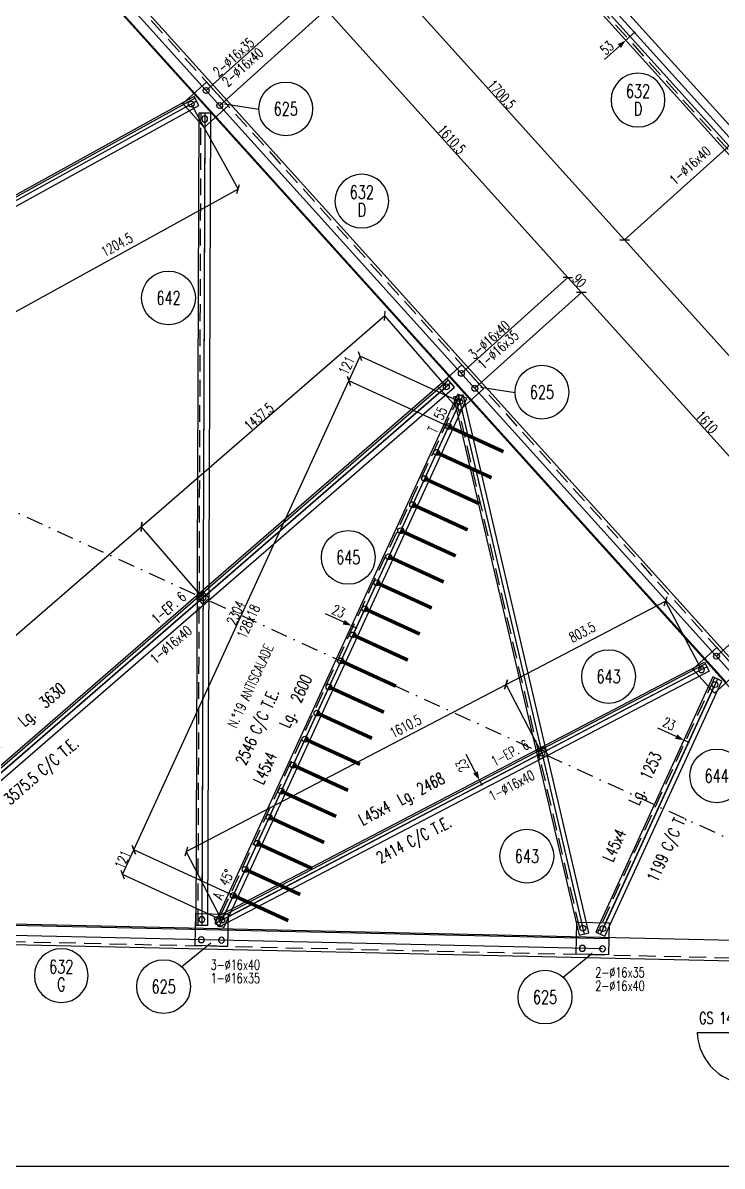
# Model space of a CAD drawing. Extents: x 72871 to 85036, y -56371 to -47761.
# Drawn here: x 74872 to 77992, y -56371 to -51265 of the extents above; entities that cross this region are included whole.
import ezdxf
from ezdxf.enums import TextEntityAlignment as Align

# ---------------------------------------------------------------- set-up
doc = ezdxf.new("R2010")
doc.units = 0
doc.header["$LTSCALE"] = 150
doc.header["$MEASUREMENT"] = 0
doc.linetypes.add('DASHDOT', pattern=[1, 0.5, -0.25, 0, -0.25])
doc.linetypes.add('DASHED', pattern=[0.75, 0.5, -0.25])
doc.layers.get('0').update_dxf_attribs({"linetype": 'CONTINUOUS'})
for name, color, linetype in [('ASSI', 3, 'CONTINUOUS'), ('BOLLINI_1', 7, 'CONTINUOUS'), ('BOLLINI_5', 7, 'CONTINUOUS'), ('FORI', 2, 'CONTINUOUS'), ('LINEA_ANG', 2, 'CONTINUOUS'), ('LINEE_PIASTRE', 2, 'CONTINUOUS'), ('LM', 7, 'CONTINUOUS'), ('LS', 7, 'CONTINUOUS'), ('MZ', 6, 'DASHDOT'), ('PIASTRE', 5, 'CONTINUOUS'), ('QT_MAL', 7, 'CONTINUOUS'), ('QT_MPR', 7, 'CONTINUOUS'), ('TRAT-Y', 7, 'DASHED')]:
    doc.layers.add(name, color=color, linetype=linetype)
doc.styles.add('PIEGATI', font='ROMANS8.shx', dxfattribs={"width": 0.7})
doc.styles.add('QUOTE', font='ROMANS8.SHX', dxfattribs={"width": 0.7})
doc.styles.add('RQL', font='ROMANS8.SHX', dxfattribs={"width": 0.7})
doc.styles.add('RS', font='ROMANS8.shx', dxfattribs={"width": 0.7})
doc.styles.get("Standard").update_dxf_attribs({"font": 'ROMANS8.SHX', "width": 0.7})
doc.dimstyles.new('FRECCE1', dxfattribs={"dimtxt": 45, "dimasz": 5, "dimexe": 0, "dimexo": 0, "dimgap": 1, "dimtad": 1, "dimdec": 0, "dimzin": 0, "dimdsep": 46, "dimtxsty": 'RS', "dimblk1": 'QUOTP', "dimblk2": 'QUOTF', "dimsah": 1, "dimcen": 0, "dimclrd": 2, "dimclre": 2, "dimclrt": 7, "dimadec": 0, "dimazin": 0, "dimtfac": 1, "dimtdec": 0, "dimtix": 1, "dimtmove": 2, "dimatfit": 3, "dimldrblk": 'QUOTP', "dimfxl": 1, "dimtolj": 1, "dimtzin": 0, "dimarcsym": 0})
doc.dimstyles.new('TRATTO', dxfattribs={"dimscale": 0, "dimtxt": 45, "dimasz": 30, "dimexe": 0, "dimexo": 0, "dimgap": 5, "dimtad": 1, "dimrnd": 0.5, "dimdsep": 46, "dimtxsty": 'RS', "dimblk1": 'OBLIQUE', "dimblk2": 'OBLIQUE', "dimsah": 1, "dimcen": 0.09, "dimclrd": 2, "dimclre": 2, "dimclrt": 7, "dimadec": 0, "dimazin": 0, "dimtfac": 1, "dimtix": 1, "dimtmove": 2, "dimatfit": 3, "dimfxl": 1, "dimtolj": 1, "dimtzin": 0, "dimarcsym": 0})

# ---------------------------------------------------------------- blocks, each defined once
blk = doc.blocks.new('ASSE98')
blk.add_line((0, 0), (1, 0))
at = {"color": 7, "style": 'QUOTE', "width": 0.5, "flags": 1}
for tag, p in [('TI', (1.38308, 6.82731)), ('DI_S', (1.38308, 6.42178)), ('D_S', (1.38308, 6.02092)), ('E_S', (1.38308, 5.68065)), ('NFORI', (1.36454, 5.29792)), ('ALAR', (1.36349, 4.93246)), ('FAM', (1.3775, 4.54645)), ('ALA', (1.38308, 4.19257)), ('DISP2', (1.38308, 3.84971)), ('DISP1', (1.38308, 3.50686)), ('PINZAF', (1.38308, 3.164)), ('PINZAI', (1.38308, 2.82114)), ('TRP', (1.38308, 2.47829)), ('NP', (1.38308, 2.13543)), ('SV', (1.38308, 1.79257)), ('PESO', (1.38308, 1.44971)), ('QUA', (1.38308, 1.10686)), ('LUN', (1.38308, 0.764)), ('PROF', (1.38308, 0.42114)), ('POS', (1.38308, 0.07829))]:
    blk.add_attdef(tag, p, '', height=0.2, dxfattribs=at)
at = {"color": 7, "flags": 1}
for tag, p in [('LAV1', (3.07431, 6.82847)), ('LAV2', (3.07431, 6.49513)), ('LAV3', (3.07431, 6.1618)), ('LAV4', (3.07431, 5.82847)), ('LAV5', (3.07431, 5.49513)), ('LAV6', (3.07431, 5.1618)), ('LAV7', (3.07431, 4.82847)), ('LAV8', (3.07431, 4.49513)), ('LAV9', (3.07431, 4.1618)), ('LAV10', (3.07431, 3.82847))]:
    blk.add_attdef(tag, p, '', height=0.2, dxfattribs=at)
blk = doc.blocks.new('_OBLIQUE')
at = {"color": 0, "linetype": 'ByBlock'}
blk.add_line((-0.5, -0.5), (0.5, 0.5), dxfattribs=at)
blk = doc.blocks.new('*D50')
at = {"layer": 'QT_MPR', "color": 2, "lineweight": -2, "transparency": 16777216}
for p, q in [((76903.9, -50534.6), (76418.8, -50971.8)), ((76418.8, -50971.8), (77557.1, -52234.8)), ((78042.1, -51797.7), (77557.1, -52234.8))]:
    blk.add_line(p, q, dxfattribs=at)
at = {"layer": 'QT_MPR', "color": 2, "lineweight": -2, "transparency": 16777216, "xscale": 30, "yscale": 30, "zscale": 30}
for p, rotation in [((76418.8, -50971.8), 132.0244067077699), ((77557.1, -52234.8), 312.0244067077699)]:
    blk.add_blockref('_OBLIQUE', p, dxfattribs=dict(at, rotation=rotation))
at = {"layer": 'QT_MPR', "color": 7, "transparency": 16777216, "insert": (77008.4, -51584.9), "char_height": 45, "attachment_point": 5, "rotation": 312.0244, "style": 'RS'}
blk.add_mtext('\\A1;1700.5', dxfattribs=at)
blk = doc.blocks.new('*D51')
at = {"layer": 'QT_MPR', "color": 2, "lineweight": -2, "transparency": 16777216}
for p, q in [((78042.1, -51797.7), (77557.1, -52234.8)), ((77557.1, -52234.8), (78695.3, -53497.9)), ((79180.4, -53060.8), (78695.3, -53497.9))]:
    blk.add_line(p, q, dxfattribs=at)
at = {"layer": 'QT_MPR', "color": 2, "lineweight": -2, "transparency": 16777216, "xscale": 30, "yscale": 30, "zscale": 30}
for p, rotation in [((77557.1, -52234.8), 132.0244067077699), ((78695.3, -53497.9), 312.0244067077699)]:
    blk.add_blockref('_OBLIQUE', p, dxfattribs=dict(at, rotation=rotation))
at = {"layer": 'QT_MPR', "color": 7, "transparency": 16777216, "insert": (78146.6, -52848), "char_height": 45, "attachment_point": 5, "rotation": 312.0244, "style": 'RS'}
blk.add_mtext('\\A1;1700', dxfattribs=at)
blk = doc.blocks.new('QUOTP')
at = {"layer": 'ASSI', "color": 2, "const_width": 1.07}
blk.add_lwpolyline([(-0.5, 0, 1), (0.5, 0, 1)], format="xyb", close=True, dxfattribs=at)
blk = doc.blocks.new('QUOTF')
at = {"layer": 'LS', "color": 2}
blk.add_line((7.5, 0), (25.5, 0), dxfattribs=at)
blk.add_solid([(7.5, 2.25), (0, 0), (7.5, -2.25)], dxfattribs=at)
blk = doc.blocks.new('*D146')
at = {"layer": 'QT_MAL', "color": 2, "lineweight": -2, "transparency": 16777216}
blk.add_line((77597.4, -51311.6), (77565.5, -51340.4), dxfattribs=at)
at = {"layer": 'QT_MAL', "color": 2, "lineweight": -2, "transparency": 16777216, "xscale": 5, "yscale": 5, "zscale": 5}
for name, p, rotation in [('QUOTP', (77601.1, -51308.3), 42.02440670776979), ('QUOTF', (77561.7, -51343.8), 222.0244067077698)]:
    blk.add_blockref(name, p, dxfattribs=dict(at, rotation=rotation))
at = {"layer": 'QT_MAL', "color": 7, "transparency": 16777216, "insert": (77478.4, -51376.9), "char_height": 45, "attachment_point": 5, "rotation": 42.0244, "style": 'RS'}
blk.add_mtext('\\A1;53', dxfattribs=at)
blk = doc.blocks.new('16')
blk.add_circle((0, 0), 1)
blk = doc.blocks.new('MRKR_98')
blk.add_point((0, 0))
at = {"color": 7, "style": 'QUOTE', "width": 0.5, "flags": 1}
for tag, p in [('AUX2', (3.71, 4.93)), ('NFORI', (3.72, 5.3)), ('TI', (3.73, 6.83)), ('DI_S', (3.73, 6.42)), ('D_S', (3.73, 6.02)), ('E_S', (3.73, 5.68)), ('AUX1', (3.73, 4.19)), ('FAM', (3.73, 4.55)), ('COMMESSA', (3.73, 3.85)), ('MD', (3.73, 3.51)), ('MP', (3.73, 3.16)), ('LARGHEZZA', (3.73, 2.82)), ('SPESSORE', (3.73, 2.48)), ('NP', (3.73, 2.14)), ('SV', (3.73, 1.79)), ('PESO', (3.73, 1.45)), ('QUA', (3.73, 1.11)), ('LUN', (3.73, 0.76)), ('PROF', (3.73, 0.42)), ('POS', (3.73, 0.08))]:
    blk.add_attdef(tag, p, '', height=0.2, dxfattribs=at)
at = {"color": 7, "flags": 1}
for tag, p in [('LAV1', (5.26, 6.88)), ('LAV2', (5.26, 6.55)), ('LAV3', (5.26, 6.21)), ('LAV4', (5.26, 5.88)), ('LAV5', (5.26, 5.55)), ('LAV6', (5.26, 5.21)), ('LAV7', (5.26, 4.88)), ('LAV8', (5.26, 4.55)), ('LAV9', (5.26, 4.21)), ('LAV10', (5.26, 3.88))]:
    blk.add_attdef(tag, p, '', height=0.2, dxfattribs=at)
blk = doc.blocks.new('*D68')
at = {"layer": 'QT_MPR', "color": 2, "lineweight": -2, "transparency": 16777216}
for p, q in [((75690.4, -51567.6), (76165.8, -51139.2)), ((76165.8, -51139.2), (76226.1, -51206)), ((75750.6, -51634.5), (76226.1, -51206))]:
    blk.add_line(p, q, dxfattribs=at)
at = {"layer": 'QT_MPR', "color": 2, "lineweight": -2, "transparency": 16777216, "xscale": 30, "yscale": 30, "zscale": 30}
for p, rotation in [((76165.8, -51139.2), 132.0244067077686), ((76226.1, -51206), 312.0244067077685)]:
    blk.add_blockref('_OBLIQUE', p, dxfattribs=dict(at, rotation=rotation))
at = {"layer": 'QT_MPR', "color": 7, "transparency": 16777216, "insert": (76216.4, -51154.2), "char_height": 45, "attachment_point": 5, "rotation": 312.0244, "style": 'RS'}
blk.add_mtext('\\A1;90', dxfattribs=at)
blk = doc.blocks.new('*D69')
at = {"layer": 'QT_MPR', "color": 2, "lineweight": -2, "transparency": 16777216}
for p, q in [((75750.6, -51634.5), (76226.1, -51206)), ((76226.1, -51206), (77304.1, -52402.2)), ((76828.6, -52830.7), (77304.1, -52402.2))]:
    blk.add_line(p, q, dxfattribs=at)
at = {"layer": 'QT_MPR', "color": 2, "lineweight": -2, "transparency": 16777216, "xscale": 30, "yscale": 30, "zscale": 30}
for p, rotation in [((76226.1, -51206), 132.0244067077686), ((77304.1, -52402.2), 312.0244067077685)]:
    blk.add_blockref('_OBLIQUE', p, dxfattribs=dict(at, rotation=rotation))
at = {"layer": 'QT_MPR', "color": 7, "transparency": 16777216, "insert": (76785.5, -51785.7), "char_height": 45, "attachment_point": 5, "rotation": 312.0244, "style": 'RS'}
blk.add_mtext('\\A1;1610.5', dxfattribs=at)
blk = doc.blocks.new('*D70')
at = {"layer": 'QT_MPR', "color": 2, "lineweight": -2, "transparency": 16777216}
for p, q in [((76828.6, -52830.7), (77304.1, -52402.2)), ((77304.1, -52402.2), (77364.3, -52469.1)), ((76888.9, -52897.5), (77364.3, -52469.1))]:
    blk.add_line(p, q, dxfattribs=at)
at = {"layer": 'QT_MPR', "color": 2, "lineweight": -2, "transparency": 16777216, "xscale": 30, "yscale": 30, "zscale": 30}
for p, rotation in [((77304.1, -52402.2), 132.0244067077686), ((77364.3, -52469.1), 312.0244067077685)]:
    blk.add_blockref('_OBLIQUE', p, dxfattribs=dict(at, rotation=rotation))
at = {"layer": 'QT_MPR', "color": 7, "transparency": 16777216, "insert": (77354.6, -52417.3), "char_height": 45, "attachment_point": 5, "rotation": 312.0244, "style": 'RS'}
blk.add_mtext('\\A1;90', dxfattribs=at)
blk = doc.blocks.new('*D71')
at = {"layer": 'QT_MPR', "color": 2, "lineweight": -2, "transparency": 16777216}
for p, q in [((76888.9, -52897.5), (77364.3, -52469.1)), ((77364.3, -52469.1), (78442.3, -53665.3)), ((77966.9, -54093.8), (78442.3, -53665.3))]:
    blk.add_line(p, q, dxfattribs=at)
at = {"layer": 'QT_MPR', "color": 2, "lineweight": -2, "transparency": 16777216, "xscale": 30, "yscale": 30, "zscale": 30}
for p, rotation in [((77364.3, -52469.1), 132.0244067077686), ((78442.3, -53665.3), 312.0244067077685)]:
    blk.add_blockref('_OBLIQUE', p, dxfattribs=dict(at, rotation=rotation))
at = {"layer": 'QT_MPR', "color": 7, "transparency": 16777216, "insert": (77923.8, -53048.8), "char_height": 45, "attachment_point": 5, "rotation": 312.0244, "style": 'RS'}
blk.add_mtext('\\A1;1610', dxfattribs=at)
blk = doc.blocks.new('*D72')
at = {"layer": 'QT_MPR', "color": 2, "lineweight": -2, "transparency": 16777216}
for p, q in [((77966.9, -54093.8), (78442.3, -53665.3)), ((78442.3, -53665.3), (78502.6, -53732.2)), ((78027.1, -54160.6), (78502.6, -53732.2))]:
    blk.add_line(p, q, dxfattribs=at)
at = {"layer": 'QT_MPR', "color": 2, "lineweight": -2, "transparency": 16777216, "xscale": 30, "yscale": 30, "zscale": 30}
for p, rotation in [((78442.3, -53665.3), 132.0244067077686), ((78502.6, -53732.2), 312.0244067077685)]:
    blk.add_blockref('_OBLIQUE', p, dxfattribs=dict(at, rotation=rotation))
at = {"layer": 'QT_MPR', "color": 7, "transparency": 16777216, "insert": (78508.2, -53666.7), "char_height": 45, "attachment_point": 5, "rotation": 312.0244, "style": 'RS'}
blk.add_mtext('\\A1;90', dxfattribs=at)
blk = doc.blocks.new('YYY')
blk.add_circle((0, 0), 8)
at = {"color": 3, "style": 'RQL', "width": 0.7}
for tag, p in [('POS3', (0, 0.65)), ('POS2', (0, -4.63))]:
    blk.add_attdef(tag, text='', height=4, dxfattribs=at).set_placement(p, align=Align.CENTER)
at = {"style": 'RQL', "width": 0.7, "flags": 1}
blk.add_attdef('TIPO', text='', height=3, dxfattribs=at).set_placement((0, 0), align=Align.MIDDLE_CENTER)
blk = doc.blocks.new('*D153')
at = {"layer": 'QT_MAL', "color": 2, "lineweight": -2, "transparency": 16777216}
blk.add_line((76917.5, -54662), (76911.4, -54650.5), dxfattribs=at)
at = {"layer": 'QT_MAL', "color": 2, "lineweight": -2, "transparency": 16777216, "xscale": 5, "yscale": 5, "zscale": 5}
for name, p, rotation in [('QUOTF', (76909.1, -54646), 117.5976342889524), ('QUOTP', (76919.8, -54666.4), 297.5976342889525)]:
    blk.add_blockref(name, p, dxfattribs=dict(at, rotation=rotation))
at = {"layer": 'QT_MAL', "color": 7, "transparency": 16777216, "insert": (76832.5, -54583), "char_height": 45, "attachment_point": 5, "rotation": 117.5976, "style": 'RS'}
blk.add_mtext('\\A1;23', dxfattribs=at)
blk = doc.blocks.new('*D154')
at = {"layer": 'QT_MAL', "color": 2, "lineweight": -2, "transparency": 16777216}
blk.add_line((77837.8, -54476.1), (77825.9, -54470.7), dxfattribs=at)
at = {"layer": 'QT_MAL', "color": 2, "lineweight": -2, "transparency": 16777216, "xscale": 5, "yscale": 5, "zscale": 5}
for name, p, rotation in [('QUOTF', (77821.4, -54468.6), 155.3664882035201), ('QUOTP', (77842.3, -54478.2), 335.3664882035201)]:
    blk.add_blockref(name, p, dxfattribs=dict(at, rotation=rotation))
at = {"layer": 'QT_MAL', "color": 7, "transparency": 16777216, "insert": (77755.9, -54395.7), "char_height": 45, "attachment_point": 5, "rotation": 335.3665, "style": 'RS'}
blk.add_mtext('\\A1;23', dxfattribs=at)
blk = doc.blocks.new('xxx')
blk.add_circle((0, 0), 8)
at = {"color": 3, "style": 'RQL', "width": 0.7}
blk.add_attdef('POS', text='', height=4, dxfattribs=at).set_placement((0, 0), align=Align.MIDDLE)
at = {"style": 'RQL', "width": 0.7, "flags": 1}
blk.add_attdef('TIPO', (-0.39, -8.66), '', height=2, dxfattribs=at)
at = {"color": 3, "style": 'RQL', "width": 0.7, "flags": 1}
blk.add_attdef('POS1', (-0.39, -5.42), '', height=2, dxfattribs=at)
blk = doc.blocks.new('*D74')
at = {"layer": 'QT_MPR', "color": 2, "lineweight": -2, "transparency": 16777216}
for p, q in [((76486.8, -52573.9), (75401, -53515.8)), ((76761.8, -52890.9), (76486.8, -52573.9)), ((75676, -53832.9), (75401, -53515.8))]:
    blk.add_line(p, q, dxfattribs=at)
at = {"layer": 'QT_MPR', "color": 2, "lineweight": -2, "transparency": 16777216, "xscale": 30, "yscale": 30, "zscale": 30}
for p, rotation in [((76486.8, -52573.9), 40.94171357018972), ((75401, -53515.8), 220.9417135701897)]:
    blk.add_blockref('_OBLIQUE', p, dxfattribs=dict(at, rotation=rotation))
at = {"layer": 'QT_MPR', "color": 7, "transparency": 16777216, "insert": (75925.8, -53024.1), "char_height": 45, "attachment_point": 5, "rotation": 40.9417, "style": 'RS'}
blk.add_mtext('\\A1;1437.5', dxfattribs=at)
blk = doc.blocks.new('*D75')
at = {"layer": 'QT_MPR', "color": 2, "lineweight": -2, "transparency": 16777216}
for p, q in [((75401, -53515.8), (73785.9, -54916.9)), ((75676, -53832.9), (75401, -53515.8)), ((74060.9, -55234), (73785.9, -54916.9))]:
    blk.add_line(p, q, dxfattribs=at)
at = {"layer": 'QT_MPR', "color": 2, "lineweight": -2, "transparency": 16777216, "xscale": 30, "yscale": 30, "zscale": 30}
for p, rotation in [((75401, -53515.8), 40.94171357018972), ((73785.9, -54916.9), 220.9417135701897)]:
    blk.add_blockref('_OBLIQUE', p, dxfattribs=dict(at, rotation=rotation))
at = {"layer": 'QT_MPR', "color": 7, "transparency": 16777216, "insert": (74575.4, -54195.6), "char_height": 45, "attachment_point": 5, "rotation": 40.9417, "style": 'RS'}
blk.add_mtext('\\A1;2138', dxfattribs=at)
blk = doc.blocks.new('*D76')
at = {"layer": 'QT_MPR', "color": 2, "lineweight": -2, "transparency": 16777216}
for p, q in [((75600.8, -54966.3), (77028.1, -54220.2)), ((77188, -54526.2), (77028.1, -54220.2)), ((75760.7, -55272.3), (75600.8, -54966.3))]:
    blk.add_line(p, q, dxfattribs=at)
at = {"layer": 'QT_MPR', "color": 2, "lineweight": -2, "transparency": 16777216, "xscale": 30, "yscale": 30, "zscale": 30}
for p, rotation in [((77028.1, -54220.2), 27.59763428895245), ((75600.8, -54966.3), 207.5976342889524)]:
    blk.add_blockref('_OBLIQUE', p, dxfattribs=dict(at, rotation=rotation))
at = {"layer": 'QT_MPR', "color": 7, "transparency": 16777216, "insert": (76579.7, -54406.9), "char_height": 45, "attachment_point": 5, "rotation": 27.5976, "style": 'RS'}
blk.add_mtext('\\A1;1610.5', dxfattribs=at)
blk = doc.blocks.new('*D77')
at = {"layer": 'QT_MPR', "color": 2, "lineweight": -2, "transparency": 16777216}
for p, q in [((77028.1, -54220.2), (77740.1, -53848)), ((77900, -54154), (77740.1, -53848)), ((77188, -54526.2), (77028.1, -54220.2))]:
    blk.add_line(p, q, dxfattribs=at)
at = {"layer": 'QT_MPR', "color": 2, "lineweight": -2, "transparency": 16777216, "xscale": 30, "yscale": 30, "zscale": 30}
for p, rotation in [((77740.1, -53848), 27.59763428895245), ((77028.1, -54220.2), 207.5976342889524)]:
    blk.add_blockref('_OBLIQUE', p, dxfattribs=dict(at, rotation=rotation))
at = {"layer": 'QT_MPR', "color": 7, "transparency": 16777216, "insert": (77368.1, -53986.4), "char_height": 45, "attachment_point": 5, "rotation": 27.5976, "style": 'RS'}
blk.add_mtext('\\A1;803.5', dxfattribs=at)
blk = doc.blocks.new('IQ')
for p, q in [((0.5, 0.5), (-0.5, 0.5)), ((-0.5, 0.5), (-0.5, -0.5)), ((0.5, -0.5), (0.5, 0.5)), ((-0.5, -0.5), (0.5, -0.5))]:
    blk.add_line(p, q)
at = {"flags": 1}
for tag, p in [('SPESSORE', (0, -0.01)), ('NUMERO', (0, -0.34))]:
    blk.add_attdef(tag, p, '', height=0.2, dxfattribs=at)
blk = doc.blocks.new('bull')
at = {"style": 'RS', "width": 0.7, "flags": 1}
for tag, p in [('NN', (-12.25, 0)), ('DIAMETRO', (0, -4.86)), ('SERRAGGIO', (0, -9.71)), ('LUNGHEZZA', (0, -14.57)), ('NB', (0, -19.43)), ('TIPO', (0, -24.12)), ('EL', (-0.14, -29))]:
    blk.add_attdef(tag, p, '', height=3, dxfattribs=at)
at = {"style": 'RS', "width": 0.7}
blk.add_attdef('BULLONE', (0, 0), '', height=3, dxfattribs=at)
blk = doc.blocks.new('imbbull')
at = {"style": 'RS', "width": 0.7, "flags": 1}
for tag, p in [('NN', (-11.1, 0)), ('DIAMETRO', (0, -4.86)), ('SERRAGGIO', (0, -9.71)), ('LUNGHEZZA', (0, -14.57)), ('NB', (0, -19.43)), ('TIPO', (0, -24.38)), ('EL', (-0.14, -29.26))]:
    blk.add_attdef(tag, p, '', height=3, dxfattribs=at)
at = {"style": 'RS', "width": 0.7}
blk.add_attdef('BULLONE', (0, 0), '', height=3, dxfattribs=at)
blk = doc.blocks.new('*D100')
at = {"layer": 'QT_MPR', "color": 2, "lineweight": -2, "transparency": 16777216}
for p, q in [((75316.7, -55068.7), (75367.2, -54958.7)), ((75811.2, -55162.3), (75367.2, -54958.7)), ((75760.7, -55272.3), (75316.7, -55068.7))]:
    blk.add_line(p, q, dxfattribs=at)
at = {"layer": 'QT_MPR', "color": 2, "lineweight": -2, "transparency": 16777216, "xscale": 30, "yscale": 30, "zscale": 30}
for p, rotation in [((75367.2, -54958.7), 65.36648820352009), ((75316.7, -55068.7), 245.3664882035201)]:
    blk.add_blockref('_OBLIQUE', p, dxfattribs=dict(at, rotation=rotation))
at = {"layer": 'QT_MPR', "color": 7, "transparency": 16777216, "insert": (75317, -55002.2), "char_height": 45, "attachment_point": 5, "rotation": 65.3665, "style": 'RS'}
blk.add_mtext('\\A1;121', dxfattribs=at)
blk = doc.blocks.new('*D101')
at = {"layer": 'QT_MPR', "color": 2, "lineweight": -2, "transparency": 16777216}
for p, q in [((75367.2, -54958.7), (76327.5, -52864.4)), ((76771.5, -53068), (76327.5, -52864.4)), ((75811.2, -55162.3), (75367.2, -54958.7))]:
    blk.add_line(p, q, dxfattribs=at)
at = {"layer": 'QT_MPR', "color": 2, "lineweight": -2, "transparency": 16777216, "xscale": 30, "yscale": 30, "zscale": 30}
for p, rotation in [((76327.5, -52864.4), 65.36648820352009), ((75367.2, -54958.7), 245.3664882035201)]:
    blk.add_blockref('_OBLIQUE', p, dxfattribs=dict(at, rotation=rotation))
at = {"layer": 'QT_MPR', "color": 7, "transparency": 16777216, "insert": (75878.9, -53938.9), "char_height": 45, "attachment_point": 5, "rotation": 65.3665, "style": 'RS'}
blk.add_mtext('\\A1;128x18', dxfattribs=at)
blk = doc.blocks.new('*D102')
at = {"layer": 'QT_MPR', "color": 2, "lineweight": -2, "transparency": 16777216}
for p, q in [((75367.2, -54958.7), (76327.5, -52864.4)), ((76771.5, -53068), (76327.5, -52864.4)), ((75811.2, -55162.3), (75367.2, -54958.7))]:
    blk.add_line(p, q, dxfattribs=at)
at = {"layer": 'QT_MPR', "color": 2, "lineweight": -2, "transparency": 16777216, "xscale": 30, "yscale": 30, "zscale": 30}
for p, rotation in [((76327.5, -52864.4), 65.36648820352009), ((75367.2, -54958.7), 245.3664882035201)]:
    blk.add_blockref('_OBLIQUE', p, dxfattribs=dict(at, rotation=rotation))
at = {"layer": 'QT_MPR', "color": 7, "transparency": 16777216, "insert": (75822.3, -53900.1), "char_height": 45, "attachment_point": 5, "rotation": 65.3665, "style": 'RS'}
blk.add_mtext('\\A1;2304', dxfattribs=at)
blk = doc.blocks.new('*D103')
at = {"layer": 'QT_MPR', "color": 2, "lineweight": -2, "transparency": 16777216}
for p, q in [((76327.5, -52864.4), (76378, -52754.2)), ((76822, -52957.8), (76378, -52754.2)), ((76771.5, -53068), (76327.5, -52864.4))]:
    blk.add_line(p, q, dxfattribs=at)
at = {"layer": 'QT_MPR', "color": 2, "lineweight": -2, "transparency": 16777216, "xscale": 30, "yscale": 30, "zscale": 30}
for p, rotation in [((76378, -52754.2), 65.36648820352009), ((76327.5, -52864.4), 245.3664882035201)]:
    blk.add_blockref('_OBLIQUE', p, dxfattribs=dict(at, rotation=rotation))
at = {"layer": 'QT_MPR', "color": 7, "transparency": 16777216, "insert": (76317, -52795.1), "char_height": 45, "attachment_point": 5, "rotation": 65.3665, "style": 'RS'}
blk.add_mtext('\\A1;121', dxfattribs=at)
blk = doc.blocks.new('*D155')
at = {"layer": 'QT_MAL', "color": 2, "lineweight": -2, "transparency": 16777216}
blk.add_line((76354.7, -53965), (76342.9, -53959.6), dxfattribs=at)
at = {"layer": 'QT_MAL', "color": 2, "lineweight": -2, "transparency": 16777216, "xscale": 5, "yscale": 5, "zscale": 5}
for name, p, rotation in [('QUOTF', (76338.3, -53957.5), 155.3664882035201), ('QUOTP', (76359.2, -53967.1), 335.3664882035201)]:
    blk.add_blockref(name, p, dxfattribs=dict(at, rotation=rotation))
at = {"layer": 'QT_MAL', "color": 7, "transparency": 16777216, "insert": (76280.8, -53893.1), "char_height": 45, "attachment_point": 5, "rotation": 335.3665, "style": 'RS'}
blk.add_mtext('\\A1;23', dxfattribs=at)
blk = doc.blocks.new('*D170')
at = {"layer": 'QT_MPR', "color": 2, "lineweight": -2, "transparency": 16777216}
for p, q in [((74717.1, -50487.6), (75192.6, -50059.2)), ((75192.6, -50059.2), (76165.8, -51139.2)), ((75690.4, -51567.6), (76165.8, -51139.2))]:
    blk.add_line(p, q, dxfattribs=at)
at = {"layer": 'QT_MPR', "color": 2, "lineweight": -2, "transparency": 16777216, "xscale": 30, "yscale": 30, "zscale": 30}
for p, rotation in [((75192.6, -50059.2), 132.0244067077686), ((76165.8, -51139.2), 312.0244067077685)]:
    blk.add_blockref('_OBLIQUE', p, dxfattribs=dict(at, rotation=rotation))
at = {"layer": 'QT_MPR', "color": 7, "transparency": 16777216, "insert": (75709.3, -50581.5), "char_height": 45, "attachment_point": 5, "rotation": 312.0244, "style": 'RS'}
blk.add_mtext('\\A1;1454', dxfattribs=at)
blk = doc.blocks.new('*D180')
at = {"layer": 'QT_MPR', "color": 2, "lineweight": -2, "transparency": 16777216}
for p, q in [((75623.5, -51627.9), (75833.1, -52007.5)), ((75833.1, -52007.5), (74778.7, -52589.7)), ((74569.1, -52210.1), (74778.7, -52589.7))]:
    blk.add_line(p, q, dxfattribs=at)
at = {"layer": 'QT_MPR', "color": 2, "lineweight": -2, "transparency": 16777216, "xscale": 30, "yscale": 30, "zscale": 30}
for p, rotation in [((75833.1, -52007.5), 28.90522285526497), ((74778.7, -52589.7), 208.905222855265)]:
    blk.add_blockref('_OBLIQUE', p, dxfattribs=dict(at, rotation=rotation))
at = {"layer": 'QT_MPR', "color": 7, "transparency": 16777216, "insert": (75291.8, -52255.9), "char_height": 45, "attachment_point": 5, "rotation": 28.9052, "style": 'RS'}
blk.add_mtext('\\A1;1204.5', dxfattribs=at)

msp = doc.modelspace()

# ---------------------------------------------------------------- linework, layer by layer
at = {"layer": 'LINEA_ANG'}
for p, q in [((80114.562, -54042.099), (75859.556, -49320.483)), ((75775.651, -49359.75), (80096.574, -54156.578)), ((78982.284, -55160.749), (74660.334, -50364.846)), ((74593.477, -50425.097), (78915.427, -55220.999)), ((75636.053, -51594.677), (73479.892, -52785.198)), ((73484.001, -52792.639), (75640.161, -51602.118)), ((75657.804, -51634.071), (75636.053, -51594.677)), ((73501.644, -52824.592), (75657.804, -51634.071)), ((75645.66, -55297.173), (75658.884, -51667.197)), ((75658.884, -51667.197), (75708.884, -51667.379)), ((75708.884, -51667.379), (75695.659, -55297.355)), ((76765.797, -52854.357), (74023.78, -55233.063)), ((76771.367, -52860.778), (74029.35, -55239.484)), ((74056.544, -55270.832), (76798.561, -52892.126)), ((76798.561, -52892.126), (76765.797, -52854.357)), ((76812.381, -52923.663), (75728.669, -55287.043)), ((75769.573, -55305.8), (76853.286, -52942.419)), ((76837.323, -52926.499), (76793.5, -52936.725)), ((76793.5, -52936.725), (77354.358, -55340.152)), ((76853.286, -52942.419), (76812.381, -52923.663)), ((77398.181, -55329.926), (76837.323, -52926.499)), ((75726.152, -55264.418), (77913.35, -54121.093)), ((77913.35, -54121.093), (77934.196, -54160.973)), ((75730.09, -55271.951), (77917.287, -54128.626)), ((77934.196, -54160.973), (75746.999, -55304.298)), ((77950.631, -54186.735), (77428.365, -55325.702)), ((77469.27, -55344.459), (77991.536, -54205.491)), ((77991.536, -54205.491), (77950.631, -54186.735)), ((78842.391, -55381.774), (72898.901, -55247.787)), ((75695.659, -55297.355), (75645.66, -55297.173)), ((75746.999, -55304.298), (75726.152, -55264.418)), ((75728.669, -55287.043), (75769.573, -55305.8)), ((72896.873, -55337.764), (78840.363, -55471.752)), ((77354.358, -55340.152), (77398.181, -55329.926)), ((77428.365, -55325.702), (77469.27, -55344.459))]:
    msp.add_line(p, q, dxfattribs=at)
at = {"layer": 'LINEE_PIASTRE'}
for p, q in [((75692.373, -51529.48), (75585.402, -51625.88)), ((75788.774, -51636.452), (75692.373, -51529.48)), ((75585.402, -51625.88), (75681.802, -51732.852)), ((75681.802, -51732.852), (75788.774, -51636.452)), ((76830.623, -52792.552), (76723.652, -52888.952)), ((76927.024, -52899.524), (76830.623, -52792.552)), ((76723.652, -52888.952), (76820.052, -52995.924)), ((76820.052, -52995.924), (76927.024, -52899.524)), ((77968.873, -54055.624), (77861.902, -54152.025)), ((78065.274, -54162.596), (77968.873, -54055.624)), ((77861.902, -54152.025), (77958.302, -54258.997)), ((77958.302, -54258.997), (78065.274, -54162.596)), ((75641.128, -55386.626), (75644.373, -55242.663)), ((75644.373, -55242.663), (75788.337, -55245.908)), ((75788.337, -55245.908), (75785.091, -55389.872)), ((77340.98, -55424.947), (77344.225, -55280.983)), ((77344.225, -55280.983), (77488.188, -55284.229)), ((77488.188, -55284.229), (77484.943, -55428.192)), ((75785.091, -55389.872), (75641.128, -55386.626)), ((77484.943, -55428.192), (77340.98, -55424.947))]:
    msp.add_line(p, q, dxfattribs=at)
at = {"layer": 'LS', "color": 6}
for p, q in [((80283.642, -54323.828), (75730.642, -49271.539)), ((78011.788, -54210.796), (74393.707, -50195.952)), ((78027.141, -54160.614), (74630.62, -50391.624)), ((79180.392, -53060.756), (76903.892, -50534.612)), ((75772.568, -51627.505), (75925.409, -51651.41)), ((75683.784, -51694.72), (75670.758, -55270.264)), ((74060.883, -55233.972), (76761.784, -52890.935)), ((76915.416, -52892.757), (77068.257, -52916.661)), ((76822.034, -52957.792), (75760.735, -55272.293)), ((76822.034, -52957.792), (77370.61, -55308.585)), ((75760.735, -55272.293), (77900.034, -54154.007)), ((77960.284, -54220.864), (77460.587, -55310.614)), ((77486.566, -55356.211), (72871.282, -55252.166)), ((77458.558, -55400.591), (73968.878, -55321.921)), ((75711.135, -55375), (75581.591, -55481.073)), ((77412.732, -55422.062), (77283.188, -55528.135)), ((77881.598, -55774.697), (78460.707, -55774.697))]:
    msp.add_line(p, q, dxfattribs=at)
at = {"layer": 'LS', "color": 8}
msp.add_lwpolyline([(72871.282, -47761.325), (72871.282, -56371.325), (82411.282, -56371.325), (82411.282, -55171.325), (85036.282, -55171.325), (85036.282, -47761.325), (72871.282, -47761.325)], close=True, dxfattribs=at)
at = {"layer": 'LS', "color": 6, "const_width": 16}
for points in [[(76771.505, -53067.986), (77016.933, -53180.526)], [(76664.801, -53300.688), (76910.229, -53413.228)], [(76558.097, -53533.39), (76803.525, -53645.93)], [(76451.393, -53766.092), (76696.821, -53878.632)], [(76344.689, -53998.794), (76590.117, -54111.334)], [(76237.985, -54231.496), (76483.413, -54344.036)], [(76131.281, -54464.199), (76376.709, -54576.738)], [(76024.577, -54696.901), (76270.005, -54809.44)], [(75917.873, -54929.603), (76163.301, -55042.142)], [(75811.169, -55162.305), (76056.597, -55274.844)]]:
    msp.add_lwpolyline(points, dxfattribs=at)
at = {"layer": 'LS', "color": 2, "linetype": 'DASHED', "const_width": 16}
for points in [[(76718.153, -53184.337), (76963.581, -53296.877)], [(76611.449, -53417.039), (76856.877, -53529.579)], [(76504.745, -53649.741), (76750.173, -53762.281)], [(76398.041, -53882.443), (76643.469, -53994.983)], [(76291.337, -54115.145), (76536.765, -54227.685)], [(76184.633, -54347.848), (76430.061, -54460.387)], [(76077.929, -54580.55), (76323.357, -54693.089)], [(75971.225, -54813.252), (76216.653, -54925.791)], [(75864.521, -55045.954), (76109.949, -55158.493)]]:
    msp.add_lwpolyline(points, dxfattribs=at)
at = {"layer": 'LS', "color": 6}
msp.add_arc((78116.207, -55768.908), 234.68, 181.413561, 251.803676, dxfattribs=at)
at = {"layer": 'MZ'}
msp.add_line((73115.958, -52658.972), (78999.419, -55356.794), dxfattribs=at)
at = {"layer": 'TRAT-Y'}
for p, q in [((75784.281, -49351.973), (80106.231, -54147.875)), ((74993.219, -50753.655), (78973.082, -55169.957)), ((75654.16, -55297.204), (75667.384, -51667.228)), ((76820.108, -52927.205), (75736.395, -55290.586)), ((76801.778, -52934.794), (77362.636, -55338.221)), ((77958.358, -54190.278), (77436.092, -55329.245)), ((72897.166, -55324.768), (78840.656, -55458.755))]:
    msp.add_line(p, q, dxfattribs=at)

# ---------------------------------------------------------------- block references
at = {"layer": 'ASSI'}
for p, xscale, rotation in [((75794.681, -49342.601), 6456.000000000003, 312.0244067077698), ((72896.873, -55337.764), 5945, 358.7085696992719)]:
    msp.add_blockref('ASSE98', p, dxfattribs=dict(at, xscale=xscale, rotation=rotation))
for p, xscale, zscale, rotation in [((78982.284, -55160.749), 6456, 6456, 132.0244067077686), ((75683.884, -51667.288), 3630.000000000001, 3630.000000000001, 269.7912628368508), ((76815.898, -52931.498), 2468, 2468, 283.1353421180881)]:
    msp.add_blockref('ASSE98', p, dxfattribs=dict(at, xscale=xscale, zscale=zscale, rotation=rotation))
ref = msp.add_blockref('ASSE98', (75647.17, -51614.812), dxfattribs=dict(at, xscale=2463, rotation=208.905222855265))
ref.add_attrib('PROF', 'L45x4', (73984.231, -52432.478), dxfattribs={"layer": '0', "color": 2, "height": 52.5, "rotation": 28.905223, "style": 'QUOTE', "width": 0.7})
ref.add_attrib('LUN', '2463', (74335.406, -52238.577), dxfattribs={"layer": '0', "color": 2, "height": 52.5, "rotation": 28.905223, "style": 'QUOTE', "width": 0.7})
ref.add_attrib('PESO', '2409 C/C T.', (74094.196, -52631.636), dxfattribs={"layer": '0', "color": 2, "height": 52.5, "rotation": 28.905223, "style": 'QUOTE', "width": 0.7})
ref.add_attrib('SV', 'Lg.', (74227.642, -52298.079), dxfattribs={"layer": '0', "color": 2, "height": 52.5, "rotation": 28.905223, "style": 'QUOTE', "width": 0.7})
ref = msp.add_blockref('ASSE98', (76782.179, -52873.242), dxfattribs=dict(at, xscale=3630.000000000001, zscale=3630.000000000001, rotation=220.9417135701898))
ref.add_attrib('PROF', 'L50x4', (74669.967, -54593.064), dxfattribs={"layer": '0', "color": 2, "height": 52.5, "rotation": 40.941714, "style": 'QUOTE', "width": 0.7})
ref.add_attrib('LUN', '3630', (74972.986, -54330.194), dxfattribs={"layer": '0', "color": 2, "height": 52.5, "rotation": 40.941714, "style": 'QUOTE', "width": 0.7})
ref.add_attrib('PESO', '3575.5 C/C T.E.', (74815.769, -54761.136), dxfattribs={"layer": '0', "color": 2, "height": 52.5, "rotation": 40.941714, "style": 'QUOTE', "width": 0.7})
ref.add_attrib('SV', 'Lg.', (74879.999, -54410.861), dxfattribs={"layer": '0', "color": 2, "height": 52.5, "rotation": 40.941714, "style": 'QUOTE', "width": 0.7})
ref = msp.add_blockref('ASSE98', (76833.288, -52933.249), dxfattribs=dict(at, xscale=2600, zscale=2600, rotation=245.3664882035201))
ref.add_attrib('PROF', 'L45x4', (75945.057, -54671.189), dxfattribs={"layer": '0', "color": 2, "height": 52.5, "rotation": 65.366488, "style": 'QUOTE', "width": 0.7})
ref.add_attrib('LUN', '2600', (76112.262, -54306.547), dxfattribs={"layer": '0', "color": 2, "height": 52.5, "rotation": 65.366488, "style": 'QUOTE', "width": 0.7})
ref.add_attrib('PESO', '2546 C/C T.E.', (75866.702, -54585.082), dxfattribs={"layer": '0', "color": 2, "height": 52.5, "rotation": 65.366488, "style": 'QUOTE', "width": 0.7})
ref.add_attrib('SV', 'Lg.', (76060.952, -54418.444), dxfattribs={"layer": '0', "color": 2, "height": 52.5, "rotation": 65.366488, "style": 'QUOTE', "width": 0.7})
ref.add_attrib('LAV1', 'T  55', (76717.894, -53101.729), dxfattribs={"layer": '0', "color": 254, "height": 45, "rotation": 65.366488, "width": 0.7})
ref.add_attrib('LAV2', 'A  45%%d', (75759.443, -55184.991), dxfattribs={"layer": '0', "color": 254, "height": 45, "rotation": 65.366488, "width": 0.7})
ref = msp.add_blockref('ASSE98', (77924.005, -54141.477), dxfattribs=dict(at, xscale=2468, zscale=2468, rotation=207.5976342889524))
ref.add_attrib('PROF', 'L45x4', (76387.766, -54850.866), dxfattribs={"layer": '0', "color": 2, "height": 52.5, "rotation": 27.597634, "style": 'QUOTE', "width": 0.7})
ref.add_attrib('LUN', '2468', (76648.125, -54714.767), dxfattribs={"layer": '0', "color": 2, "height": 52.5, "rotation": 27.597634, "style": 'QUOTE', "width": 0.7})
ref.add_attrib('PESO', '2414 C/C T.E.', (76467.908, -55021.038), dxfattribs={"layer": '0', "color": 2, "height": 52.5, "rotation": 27.597634, "style": 'QUOTE', "width": 0.7})
ref.add_attrib('SV', 'Lg.', (76560.247, -54760.704), dxfattribs={"layer": '0', "color": 2, "height": 52.5, "rotation": 27.597634, "style": 'QUOTE', "width": 0.7})
ref = msp.add_blockref('ASSE98', (77971.538, -54196.321), dxfattribs=dict(at, xscale=1253, zscale=1253, rotation=245.3664882035201))
ref.add_attrib('PROF', 'L45x4', (77504.392, -55015.952), dxfattribs={"layer": '0', "color": 2, "height": 52.5, "rotation": 65.366488, "style": 'QUOTE', "width": 0.7})
ref.add_attrib('LUN', '1253', (77671.596, -54651.309), dxfattribs={"layer": '0', "color": 2, "height": 52.5, "rotation": 65.366488, "style": 'QUOTE', "width": 0.7})
ref.add_attrib('PESO', '1199 C/C T.', (77702.098, -55106.608), dxfattribs={"layer": '0', "color": 2, "height": 52.5, "rotation": 65.366488, "style": 'QUOTE', "width": 0.7})
ref.add_attrib('SV', 'Lg.', (77620.287, -54763.206), dxfattribs={"layer": '0', "color": 2, "height": 52.5, "rotation": 65.366488, "style": 'QUOTE', "width": 0.7})
at = {"layer": 'BOLLINI_1', "xscale": 14.99850000000172, "yscale": 14.99850000000172, "zscale": 14.99850000000172}
for p, values in [((76045.381, -51649.48), {'POS': '625'}), ((75522.207, -52493.83), {'POS': '642'}), ((77188.23, -52914.731), {'POS': '625'}), ((76324.259, -53652.527), {'POS': '645'}), ((77485.776, -54184.73), {'POS': '643'}), ((77968.164, -54628.498), {'POS': '644'}), ((77121.043, -54987.04), {'POS': '643'}), ((75500.439, -55569.456), {'POS': '625'}), ((77202.036, -55616.518), {'POS': '625'})]:
    msp.add_blockref('xxx', p, dxfattribs=at).add_auto_attribs(values)
at = {"layer": 'BOLLINI_5'}
ref = msp.add_blockref('YYY', (77616.943, -51610.097), dxfattribs=dict(at, xscale=-14.99978124361964, yscale=14.99978124357598, zscale=14.99978124359379))
ref.add_attrib('POS3', '632', dxfattribs={"layer": '0', "color": 3, "height": 59.9991, "style": 'RQL', "width": 0.7}).set_placement((77616.943, -51600.392), align=Align.CENTER)
ref.add_attrib('POS2', 'D', dxfattribs={"layer": '0', "color": 3, "height": 59.999, "style": 'RQL', "width": 0.7}).set_placement((77616.943, -51679.552), align=Align.CENTER)
ref = msp.add_blockref('YYY', (76384.572, -52061.363), dxfattribs=dict(at, xscale=-14.99978124361964, yscale=14.99978124357598, zscale=14.99978124359379))
ref.add_attrib('POS3', '632', dxfattribs={"layer": '0', "color": 3, "height": 59.9991, "style": 'RQL', "width": 0.7}).set_placement((76384.572, -52051.658), align=Align.CENTER)
ref.add_attrib('POS2', 'D', dxfattribs={"layer": '0', "color": 3, "height": 59.999, "style": 'RQL', "width": 0.7}).set_placement((76384.572, -52130.818), align=Align.CENTER)
ref = msp.add_blockref('YYY', (75043.705, -55520.461), dxfattribs=dict(at, xscale=-14.99978124361964, yscale=14.99978124357598, zscale=14.99978124359379))
ref.add_attrib('POS3', '632', dxfattribs={"layer": '0', "color": 3, "height": 59.9991, "style": 'RQL', "width": 0.7}).set_placement((75043.705, -55510.757), align=Align.CENTER)
ref.add_attrib('POS2', 'G', dxfattribs={"layer": '0', "color": 3, "height": 59.999, "style": 'RQL', "width": 0.7}).set_placement((75043.705, -55589.917), align=Align.CENTER)
at = {"layer": 'FORI', "yscale": 13, "zscale": 13}
for p, xscale, rotation in [((75690.391, -51567.612), 13, 347.4406299071455), ((75750.641, -51634.469), 13, 347.4406299071455), ((75683.784, -51694.72), -13, 130.7329764070406), ((76828.641, -52830.684), 13, 347.4406299071455), ((76888.891, -52897.542), 13, 347.4406299071455), ((77966.891, -54093.757), 13, 347.4406299071455), ((77900.034, -54154.007), -13, 130.7329764070406), ((75670.758, -55270.264), -13, 130.7329764070406), ((75668.729, -55360.242), -13, 143.292346499895), ((75758.707, -55362.27), -13, 143.292346499895), ((77368.581, -55398.562), -13, 143.292346499895), ((77458.558, -55400.591), -13, 143.292346499895)]:
    msp.add_blockref('16', p, dxfattribs=dict(at, xscale=xscale, rotation=rotation))
at = {"layer": 'FORI', "xscale": 13, "yscale": 13, "zscale": 13}
for p in [(75623.534, -51627.862), (76761.784, -52890.935), (76822.034, -52957.792), (76771.505, -53067.986), (76718.153, -53184.337), (76664.801, -53300.688), (76611.449, -53417.039), (76558.097, -53533.39), (76504.745, -53649.741), (76451.393, -53766.092), (75675.994, -53832.859), (76398.041, -53882.443), (76344.689, -53998.794), (76291.337, -54115.145), (76237.985, -54231.496), (77960.284, -54220.864), (76184.633, -54347.848), (76131.281, -54464.199), (77188.033, -54526.195), (76077.929, -54580.55), (76024.577, -54696.901), (75971.225, -54813.252), (75917.873, -54929.603), (75864.521, -55045.954), (75811.169, -55162.305), (75760.735, -55272.293), (77370.61, -55308.585), (77460.587, -55310.614)]:
    msp.add_blockref('16', p, dxfattribs=at)
at = {"layer": 'LM', "xscale": 40, "yscale": 40, "zscale": 40}
for p, rotation in [((75675.994, -53832.859), 310.9417135701702), ((77188.033, -54526.195), 297.5976342889477)]:
    msp.add_blockref('IQ', p, dxfattribs=dict(at, rotation=rotation))
at = {"layer": 'LS', "color": 7, "xscale": 15, "yscale": 15, "zscale": 15}
for name, p, rotation, values in [('bull', (75745.971, -51508.76), 42.02440670776841, {'BULLONE': '2-%%c16x35                '}), ('bull', (75786.138, -51553.331), 42.02440670776841, {'BULLONE': '2-%%c16x40                '}), ('bull', (77782.77, -51992.474), 42.02440670777035, {'BULLONE': '1-%%c16x40                '}), ('bull', (76886.187, -52771.108), 42.02440670776846, {'BULLONE': '3-%%c16x40                '}), ('bull', (76926.354, -52815.679), 42.02440670776846, {'BULLONE': '1-%%c16x35                '}), ('imbbull', (75470.432, -53952.769), 40.94171357018843, {'BULLONE': '1-EP. 6'}), ('bull', (75464.556, -54131.263), 40.94171357018845, {'BULLONE': '1-%%c16x40                '}), ('imbbull', (76976.7, -54587.098), 27.59763428895129, {'BULLONE': '1-EP. 6'}), ('bull', (76965.941, -54742.395), 27.59763428895196, {'BULLONE': '1-%%c16x40                '})]:
    msp.add_blockref(name, p, dxfattribs=dict(at, rotation=rotation)).add_auto_attribs(values)
for p, values in [((75710.617, -55494.24), {'BULLONE': '3-%%c16x40                '}), ((77426.885, -55528.663), {'BULLONE': '2-%%c16x35                '}), ((75710.617, -55554.24), {'BULLONE': '1-%%c16x35                '}), ((77426.885, -55588.663), {'BULLONE': '2-%%c16x40                '})]:
    msp.add_blockref('bull', p, dxfattribs=at).add_auto_attribs(values)
at = {"layer": 'PIASTRE'}
for p, xscale, yscale, zscale, rotation in [((75585.402, -51625.88), 20, 20, 20, 312.0244067081456), ((76723.652, -52888.952), 20, 20, 20, 312.0244067081456), ((77861.902, -54152.025), 20, 20, 20, 312.0244067081456), ((75644.373, -55242.663), 20.00000000000001, 20.00000000000001, 20.00000000000001, 178.708569698895), ((77344.225, -55280.983), 20.00000000000001, 20.00000000000001, 20.00000000000001, 178.708569698895)]:
    msp.add_blockref('MRKR_98', p, dxfattribs=dict(at, xscale=xscale, yscale=yscale, zscale=zscale, rotation=rotation))
ref = msp.add_blockref('MRKR_98', (78696.185, -56290.697), dxfattribs=dict(at, xscale=1.5, yscale=1.5, zscale=1.5))
ref.add_attrib('PROF', 'GS 144+1x6  Lg.144', (77889.491, -55736.12), dxfattribs={"layer": '0', "color": 2, "height": 52.5, "style": 'PIEGATI', "width": 0.7})

# ---------------------------------------------------------------- texts
at = {"layer": 'QT_MPR', "color": 7, "style": 'RS', "width": 0.7}
msp.add_text('N.°19 ANTISCALADE', height=45, rotation=65.366488, dxfattribs=at).set_placement((75824.588, -54418.718))

# ---------------------------------------------------------------- dimensions: what is measured, and where the dimension line sits
at = {"layer": 'QT_MAL'}
for base, p1, p2, angle, text, picture, middle in [((77561.748, -51343.78), (77601.12, -51308.299), (77561.748, -51343.78), 42.024407, '53', '*D146', (77478.354, -51376.937)), ((76338.307, -53957.532), (76359.214, -53967.119), (76338.307, -53957.532), 335.366488, '23', '*D155', (76280.827, -53893.118)), ((77821.394, -54468.579), (77842.3, -54478.165), (77821.394, -54468.579), 335.366488, '23', '*D154', (77755.942, -54395.711)), ((76909.125, -54646.037), (76919.78, -54666.42), (76909.125, -54646.037), 117.597634, '23', '*D153', (76832.478, -54583.012))]:
    dim = msp.add_linear_dim(base=base, p1=p1, p2=p2, angle=angle, text=text, dimstyle='FRECCE1', dxfattribs=at)
    dim.commit()
    dim.dimension.update_dxf_attribs({"geometry": picture, "text_midpoint": middle, "dimtype": 160})
at = {"layer": 'QT_MPR'}
for base, p1, p2, angle, text, picture, middle in [((76165.821, -51139.166), (74717.13, -50487.621), (75690.391, -51567.612), 312.024407, '1454', '*D170', (75709.283, -50581.536)), ((77557.054, -52234.833), (76903.892, -50534.612), (78042.142, -51797.684), 312.024407, '1700.5', '*D50', (77008.358, -51584.887)), ((76226.072, -51206.023), (75690.391, -51567.612), (75750.641, -51634.469), 312.024407, '90', '*D68', (76216.375, -51154.185)), ((77304.071, -52402.238), (75750.641, -51634.469), (76828.641, -52830.684), 312.024407, '1610.5', '*D69', (76785.5, -51785.721)), ((74778.684, -52589.669), (75623.534, -51627.862), (74569.09, -52210.072), 28.905223, '1204.5', '*D180', (75291.836, -52255.945)), ((78695.304, -53497.905), (78042.142, -51797.684), (79180.392, -53060.756), 312.024407, '1700', '*D51', (78146.608, -52847.959)), ((77364.322, -52469.096), (76828.641, -52830.684), (76888.891, -52897.542), 312.024407, '90', '*D70', (77354.625, -52417.257)), ((78442.321, -53665.311), (76888.891, -52897.542), (77966.891, -54093.757), 312.024407, '1610', '*D71', (77923.75, -53048.793)), ((75400.97, -53515.829), (76761.784, -52890.935), (75675.994, -53832.859), 40.941714, '1437.5', '*D74', (75925.844, -53024.094)), ((76378.033, -52754.198), (76771.505, -53067.986), (76822.034, -52957.792), 65.366488, '121', '*D103', (76316.969, -52795.092)), ((76327.504, -52864.392), (75811.169, -55162.305), (76771.505, -53067.986), 65.366488, '128x18', '*D101', (75878.863, -53938.863)), ((76327.504, -52864.392), (75811.169, -55162.305), (76771.505, -53067.986), 65.366488, '2304', '*D102', (75822.339, -53900.089)), ((73785.859, -54916.942), (75675.994, -53832.859), (74060.883, -55233.972), 40.941714, '2138', '*D75', (74575.394, -54195.613)), ((78502.572, -53732.168), (77966.891, -54093.757), (78027.141, -54160.614), 312.024407, '90', '*D72', (78508.154, -53666.721)), ((77740.067, -53847.987), (77188.033, -54526.195), (77900.034, -54154.007), 27.597634, '803.5', '*D77', (77368.135, -53986.383)), ((77028.066, -54220.175), (75760.735, -55272.293), (77188.033, -54526.195), 27.597634, '1610.5', '*D76', (76579.665, -54406.861)), ((75367.168, -54958.711), (75760.735, -55272.293), (75811.169, -55162.305), 65.366488, '121', '*D100', (75316.954, -55002.243))]:
    dim = msp.add_linear_dim(base=base, p1=p1, p2=p2, angle=angle, text=text, dimstyle='TRATTO', override={"dimscale": 1}, dxfattribs=at)
    dim.commit()
    dim.dimension.update_dxf_attribs({"geometry": picture, "text_midpoint": middle, "dimtype": 160})

doc.saveas('drawing.dxf')
